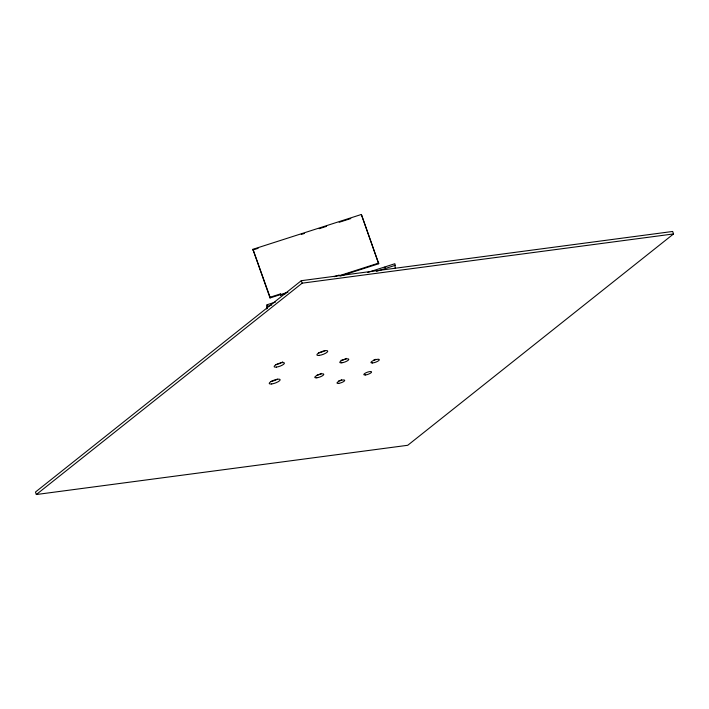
<?xml version="1.0" encoding="UTF-8"?>
<svg xmlns="http://www.w3.org/2000/svg" width="709" height="709" viewBox="0 0 709 709"><rect width="100%" height="100%" fill="white"/><g stroke="black" fill="none" stroke-linecap="round" stroke-linejoin="round"><path stroke-width="1.06" d="M270.023 297.957L270.085 297.248L280.409 293.934L280.356 294.634L270.023 297.957L252.918 249.302L361.368 214.472L378.703 263.748L340.355 276.058M266.726 308.991L267.071 304.755L275.455 302.069M267.47 308.229L267.071 304.755M285.78 293.588L280.578 295.254L280.409 293.934M361.368 214.472L378.703 263.748M395.205 268.144L394.886 263.713L367.652 272.46M301.272 280.702L35.45 492.055L36.336 494.527L407.728 445.287L673.55 233.935L672.664 231.462L301.272 280.702L302.158 283.175L36.336 494.527M384.783 267.169L385.209 267.639M252.856 250.002L258.12 248.31M301.29 234.449L304.453 233.429M319.192 228.697L326.565 226.331M339.194 222.272L350.778 218.558M334.072 276.705L339.159 275.074L339.381 275.695L378.757 263.048M280.631 294.554L287.925 292.214M267.621 306.306L271.813 304.959M376.585 271.317L395.445 265.263M302.158 283.175L673.55 233.935M280.356 294.634L280.578 295.254M252.918 249.302L270.085 297.248M277.467 379.138A5.805 1.569 -19.7 0 1 270.803 381.486M375.823 359.303A4.44 1.196 -19.7 0 1 373.67 360.092M346.426 358.391A4.777 1.294 -19.7 0 1 340.94 360.323M321.425 373.386A4.777 1.294 -19.7 0 1 317.003 375.123M341.72 379.678A4.094 1.108 -19.7 0 1 340.772 380.095M339.762 380.449A4.094 1.108 -19.7 0 1 338.769 380.715M325.068 350.574A5.761 1.56 -19.7 0 1 318.456 352.896M282.723 361.829A5.459 1.48 -19.7 0 1 281.845 362.423M280.729 363.017A5.459 1.48 -19.7 0 1 275.571 364.63M338.742 383.356A4.094 1.108 -19.7 0 0 344.725 380.476A4.094 1.108 -19.7 0 0 339.106 381.212A4.094 1.108 -19.7 0 0 338.742 383.356M271.689 383.959A5.805 1.569 -19.7 0 0 280.17 379.873A5.805 1.569 -19.7 0 0 272.212 380.919A5.805 1.569 -19.7 0 0 271.689 383.959M316.826 377.8A4.777 1.294 -19.7 0 0 323.809 374.432A4.777 1.294 -19.7 0 0 317.251 375.291A4.777 1.294 -19.7 0 0 316.826 377.8M365.596 374.946A4.094 1.108 -19.7 0 0 371.578 372.057A4.094 1.108 -19.7 0 0 365.959 372.792A4.094 1.108 -19.7 0 0 365.596 374.946M372.553 362.964A4.44 1.196 -19.7 0 0 379.306 359.924A4.44 1.196 -19.7 0 0 373.59 360.447A4.44 1.196 -19.7 0 0 372.553 362.964M341.827 362.804A4.777 1.294 -19.7 0 0 348.81 359.436A4.777 1.294 -19.7 0 0 342.252 360.296A4.777 1.294 -19.7 0 0 341.827 362.804M319.342 355.377A5.761 1.56 -19.7 0 0 327.762 351.318A5.761 1.56 -19.7 0 0 319.856 352.355A5.761 1.56 -19.7 0 0 319.342 355.377M276.457 367.102A5.459 1.48 -19.7 0 0 284.442 363.256A5.459 1.48 -19.7 0 0 276.944 364.24A5.459 1.48 -19.7 0 0 276.457 367.102"/></g></svg>
